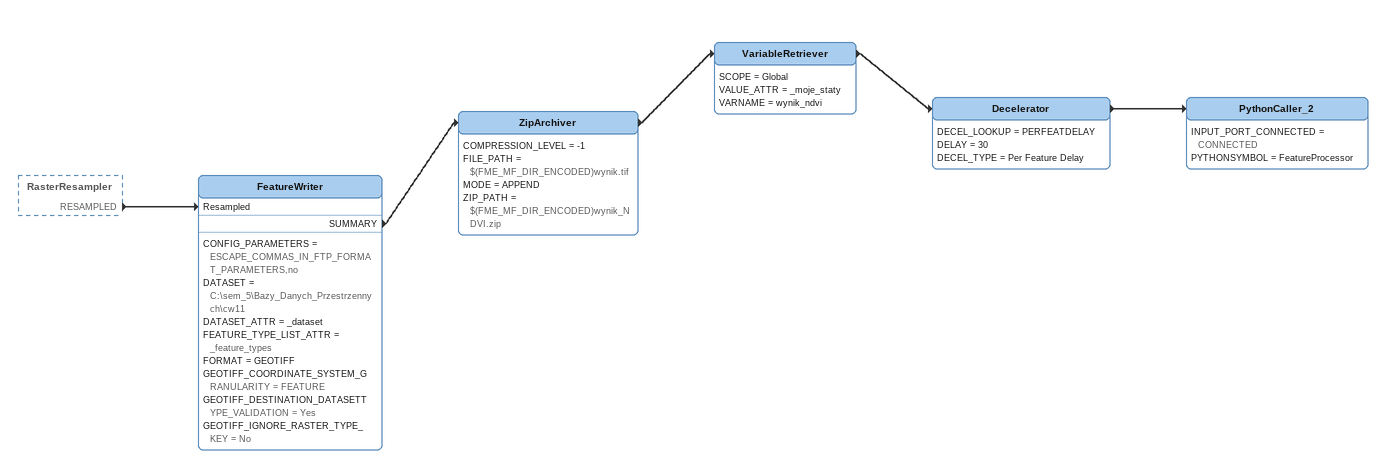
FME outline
RasterResampler [outside]
    RESAMPLED -> FeatureWriter [Resampled]
FeatureWriter
    CONFIG_PARAMETERS = ESCAPE_COMMAS_IN_FTP_FORMAT_PARAMETERS,no
    DATASET = C:\sem_5\Bazy_Danych_Przestrzennych\cw11
    DATASET_ATTR = _dataset
    FEATURE_TYPE_LIST_ATTR = _feature_types
    FORMAT = GEOTIFF
    GEOTIFF_COORDINATE_SYSTEM_GRANULARITY = FEATURE
    GEOTIFF_DESTINATION_DATASETTYPE_VALIDATION = Yes
    GEOTIFF_IGNORE_RASTER_TYPE_KEY = No
    SUMMARY -> ZipArchiver
ZipArchiver
    COMPRESSION_LEVEL = -1
    FILE_PATH = $(FME_MF_DIR_ENCODED)wynik.tif
    MODE = APPEND
    ZIP_PATH = $(FME_MF_DIR_ENCODED)wynik_NDVI.zip
    -> VariableRetriever
VariableRetriever
    SCOPE = Global
    VALUE_ATTR = _moje_staty
    VARNAME = wynik_ndvi
    -> Decelerator
Decelerator
    DECEL_LOOKUP = PERFEATDELAY
    DELAY = 30
    DECEL_TYPE = Per Feature Delay
    -> PythonCaller_2
PythonCaller_2
    INPUT_PORT_CONNECTED = CONNECTED
    PYTHONSYMBOL = FeatureProcessor
